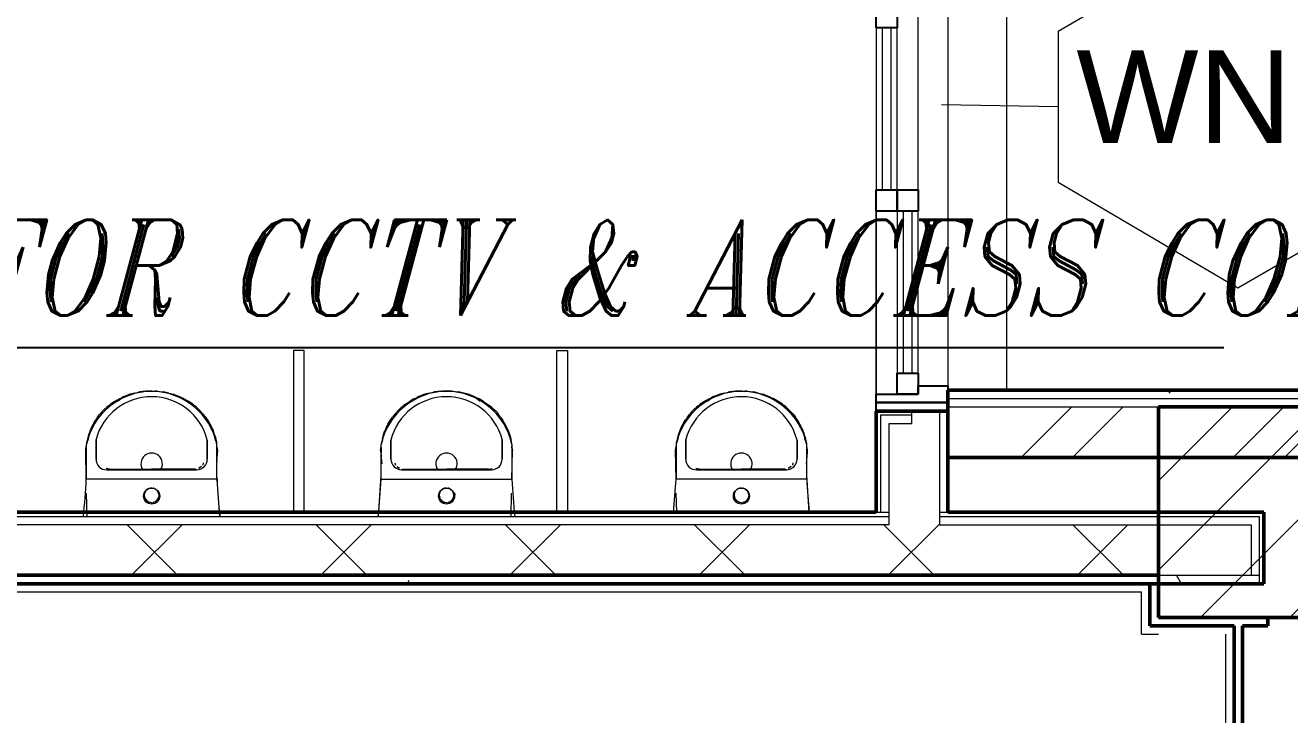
# Model space of a CAD drawing. Header units: millimetres. Extents: x -9358 to 257996, y -67499 to 9117.
# Drawn here: x 48860 to 51862, y -41919 to -40282 of the extents above; entities that cross this region are included whole.
import ezdxf
from ezdxf import colors
from ezdxf.entities.mleader import LeaderData, LeaderLine
from ezdxf.math import Vec2, Vec3

# ---------------------------------------------------------------- set-up
doc = ezdxf.new("R2010")
doc.units = ezdxf.units.MM
doc.header["$LTSCALE"] = 1000
for name, color, linetype, lineweight in [('0-1', 8, 'Continuous', 9), ('A-COL-RFC-1', 8, 'Continuous', 9), ('A-COL-RFC-2', 8, 'Continuous', 50), ('A-FLR-PAT', 8, 'Continuous', 18), ('A-TYP-WIN', 8, 'Continuous', 0), ('A-WAL-CLD', 8, 'Continuous', 9), ('A-WAL-CMU', 8, 'Continuous', 50), ('A-WAL-LOW-30', 8, 'Continuous', 18), ('A-WAL-PAT-1', 8, 'Continuous', 9), ('A-WIN', 8, 'Continuous', 9), ('A-WIN-1', 8, 'Continuous', 25), ('A-WIN-2', 8, 'Continuous', 18), ('P-SANR-FIXT', 8, 'Continuous', 9)]:
    doc.layers.add(name, color=color, linetype=linetype, lineweight=lineweight)
doc.layers.add('CCTVNET', color=6, linetype='Continuous')
doc.layers.add('FIBERNETW', color=5, linetype='Continuous')
doc.styles.add('Arial_8', font='arial.ttf', dxfattribs={"height": 220})
doc.styles.add('ELEC', font='romant.shx', dxfattribs={"width": 0.8, "oblique": 15, "height": 0.18})
pattern_1 = [(0, (0, 0), (812.8, 203.2), [33.528, -576.072, 33.528, -576.072, -3251.2]), (0, (0, 0), (812.8, 203.2), [-1219.2, 33.528, -1185.672, 33.528, -576.072, -1422.4]), (0, (0, 0), (812.8, 203.2), [-3048, 33.528, -372.872, 33.528, -982.472]), (120, (304.8, 101.6), (-582.37636, 602.30545), [33.528, -576.072, 33.528, -576.072, -3251.2]), (120, (304.8, 101.6), (-582.37636, 602.30545), [-1219.2, 33.528, -1185.672, 33.528, -576.072, -1422.4]), (120, (304.8, 101.6), (-582.37636, 602.30545), [-3048, 33.528, -372.872, 33.528, -982.472]), (240, (406.4, 508), (-230.42364, -805.50545), [33.528, -576.072, 33.528, -576.072, -3251.2]), (240, (406.4, 508), (-230.42364, -805.50545), [-1219.2, 33.528, -1185.672, 33.528, -576.072, -1422.4]), (240, (406.4, 508), (-230.42364, -805.50545), [-3048, 33.528, -372.872, 33.528, -982.472])]
pattern_2 = [(45, (0, 0), (-224.5064, 224.5064), []), (135, (0, 0), (-224.5064, -224.5064), [])]

# ---------------------------------------------------------------- blocks, each defined once
blk = doc.blocks.new('Window Tag - Window Tag-41068-01-Ground Floor Plan')
at = {"layer": 'A-TYP-WIN'}
for p, q in [((-4.506, 1.627), (-0.238, 4.142)), ((-0.238, 4.142), (4.181, 1.556)), ((-4.506, 1.627), (-4.506, -1.959)), ((4.181, 1.556), (4.181, -1.888)), ((-4.506, -1.959), (-0.238, -4.474)), ((-0.238, -4.474), (4.181, -1.888))]:
    blk.add_line(p, q, dxfattribs=at)
blk = doc.blocks.new('d_code_urinal_082830 - 0__127_127_127-1088546-01-Ground Floor Furniture Plan')
at = {"layer": '0-1'}
for p, q in [((-161.8, 0), (-155.1, -97.5)), ((153.3, 0), (154.5, -55.3)), ((-17.5, -50), (-15.8, -42.4)), ((-17.5, -50), (-16.3, -43.2)), ((-17.5, -50), (-16.6, -44.6)), ((-16.3, -56.8), (-17.5, -50)), ((-17.5, -50), (-16.6, -55.4)), ((-16.6, -55.4), (-17.5, -50)), ((-16.6, -44.6), (-14.2, -39.7)), ((-16.6, -44.6), (-15.8, -42.4)), ((-16.3, -43.2), (-16.6, -44.6)), ((-16.3, -56.8), (-16.6, -55.4)), ((-14.2, -60.3), (-16.6, -55.4)), ((-16.6, -55.4), (-15.8, -57.6)), ((-16.3, -43.2), (-14.2, -39.7)), ((-16.3, -56.8), (-14.2, -60.3)), ((-14.2, -39.7), (-15.8, -42.4)), ((-14.2, -60.3), (-15.8, -57.6)), ((-14.2, -39.7), (-10.3, -35.8)), ((-14.2, -39.7), (-10.9, -36.3)), ((-12.5, -37.5), (-14.2, -39.7)), ((-12.5, -37.5), (-10.3, -35.8)), ((-10.3, -35.8), (-10.9, -36.3)), ((-6.8, -33.7), (-10.3, -35.8)), ((-6.8, -33.7), (-5.4, -33.4)), ((-5.4, -33.4), (-3.9, -32.9)), ((0, -32.3), (-3.9, -32.9)), ((0, -32.3), (3.9, -32.9)), ((5.4, -33.4), (3.9, -32.9)), ((6.8, -33.7), (5.4, -33.4)), ((6.8, -33.7), (10.3, -35.8)), ((12.5, -37.5), (10.3, -35.8)), ((10.3, -35.8), (14.2, -39.7)), ((10.3, -35.8), (10.9, -36.3)), ((14.2, -39.7), (10.9, -36.3)), ((12.5, -37.5), (14.2, -39.7)), ((16.3, -43.2), (14.2, -39.7)), ((14.2, -39.7), (16.6, -44.6)), ((14.2, -39.7), (15.8, -42.4)), ((16.6, -55.4), (14.2, -60.3)), ((16.3, -56.8), (14.2, -60.3)), ((14.2, -60.3), (15.8, -57.6)), ((16.6, -44.6), (15.8, -42.4)), ((17.5, -50), (15.8, -57.6)), ((16.6, -55.4), (15.8, -57.6)), ((16.3, -56.8), (17.5, -50)), ((16.3, -56.8), (16.6, -55.4)), ((17.5, -50), (16.6, -44.6)), ((16.6, -44.6), (17.5, -50)), ((17.5, -50), (16.6, -55.4)), ((18.7, -55.5), (19.5, -50)), ((19.5, -50), (19.1, -48.8)), ((-12.5, -62.5), (-14.2, -60.3)), ((-10.3, -64.2), (-14.2, -60.3)), ((-14.2, -60.3), (-10.9, -63.7)), ((-12.5, -62.5), (-10.3, -64.2)), ((-10.3, -64.2), (-10.9, -63.7)), ((-5.4, -66.6), (-10.3, -64.2)), ((-5.4, -66.6), (-3.9, -67.1)), ((0, -67.5), (-3.9, -67.1)), ((0, -67.5), (3.9, -67.1)), ((5.4, -66.6), (3.9, -67.1)), ((6.8, -66.3), (5.4, -66.6)), ((6.8, -66.3), (10.3, -64.2)), ((14.2, -60.3), (10.3, -64.2)), ((12.5, -62.5), (10.3, -64.2)), ((10.3, -64.2), (10.9, -63.7)), ((14.2, -60.3), (10.9, -63.7)), ((12.5, -62.5), (14.2, -60.3)), ((155.1, -87.7), (156.5, -156.1)), ((-118.3, -118.1), (-111.8, -114.4)), ((-111.8, -114.4), (-112.4, -114.7)), ((-103.8, -112.7), (-99.2, -112.4)), ((-99.2, -112.4), (0.1, -112.4)), ((99.3, -112.4), (0.1, -112.4)), ((99.3, -112.4), (108.2, -113.4)), ((-156.5, -156.1), (-155.1, -138.9)), ((-156.3, -156.1), (-155.1, -139.4)), ((-156.3, -156.1), (-155.1, -139.8)), ((-155.1, -145.5), (-155.3, -150.8)), ((-154.9, -136.9), (-154.3, -129.7)), ((-154.7, -135.2), (-154.3, -129.7)), ((-154.6, -132.6), (-153.9, -124.5)), ((-122.5, -127.3), (-121.5, -121.4)), ((-121.8, -123), (-121.5, -121.4)), ((155.3, -150.8), (155.1, -145.5)), ((-156.5, -156.1), (-155.1, -166.7)), ((-156.5, -156.1), (-156.2, -156.1)), ((-155.1, -163.6), (-156.3, -156.1)), ((-156.3, -156.1), (-155.1, -162.8)), ((-155.4, -156), (-156.2, -156.1)), ((-156.2, -156.1), (-155.1, -165.5)), ((-156.2, -156.1), (-155.1, -166.2)), ((-155.4, -156), (-155.3, -150.8)), ((-155.2, -163), (-155.4, -156)), ((-155.2, -163), (-155.1, -164.8)), ((-154.2, -173.3), (-153.7, -176.6)), ((-153.7, -176.6), (-154.2, -173.3)), ((-154.1, -173.5), (-153.7, -176.6)), ((-152.4, -183.4), (-153.7, -176.6)), ((-151.1, -187.3), (-152.8, -177.3)), ((151.1, -187.3), (152.8, -177.3)), ((152.4, -183.4), (153.7, -176.6)), ((154.2, -173.3), (153.7, -176.6)), ((153.7, -176.6), (154.2, -173.3)), ((153.7, -176.6), (154.1, -173.5)), ((155.1, -163.6), (156.3, -156.1)), ((155.1, -162.8), (156.3, -156.1)), ((156.5, -156.1), (155.1, -166.7)), ((155.1, -165.5), (156.2, -156.1)), ((156.2, -156.1), (155.1, -166.1)), ((155.1, -164.7), (155.2, -163)), ((155.2, -163), (155.4, -156.1)), ((155.4, -156.1), (155.3, -150.8)), ((156.2, -156.1), (155.4, -156.1)), ((156.5, -156.1), (156.2, -156.1)), ((-150.7, -190.2), (-152.4, -183.4)), ((-151.8, -180.2), (-148.7, -196.9)), ((-151.1, -187.3), (-148.7, -196.9)), ((-150.7, -190.2), (-148.7, -196.9)), ((-148.7, -196.9), (-146.2, -203.6)), ((-143.4, -210.2), (-146.2, -203.6)), ((143.4, -210.2), (146.2, -203.5)), ((146.2, -203.5), (148.7, -196.9)), ((148.7, -196.9), (151.8, -180.2)), ((151.1, -187.3), (148.7, -196.9)), ((148.7, -196.9), (150.7, -190.2)), ((150.7, -190.2), (152.4, -183.4)), ((-143.4, -210.2), (-139.1, -218.9)), ((-139.1, -218.9), (-134.1, -227.4)), ((-134.1, -227.4), (-128.3, -235.7)), ((-121.8, -243.8), (-128.3, -235.7)), ((128.3, -235.8), (123.5, -241.8)), ((128.3, -235.8), (132.7, -229.5)), ((136.7, -223.2), (132.7, -229.5)), ((136.7, -223.2), (140.3, -216.7)), ((140.3, -216.7), (143.4, -210.2)), ((-114.6, -251.7), (-121.8, -243.8)), ((-106.5, -259.2), (-114.6, -251.7)), ((-106.5, -259.2), (-101.2, -263.5)), ((-97.6, -266.2), (-101.2, -263.5)), ((-97.6, -266.2), (-100.4, -264)), ((-97.6, -266.2), (-87.9, -272.8)), ((87.9, -272.8), (97.6, -266.2)), ((97.6, -266.2), (101.2, -263.5)), ((97.6, -266.2), (100.3, -264.1)), ((106.5, -259.2), (101.2, -263.5)), ((102.3, -262.5), (106.5, -259.2)), ((112.6, -253.6), (106.5, -259.2)), ((118.3, -247.8), (112.6, -253.6)), ((118.3, -247.8), (123.5, -241.8)), ((-87.9, -272.8), (-86.5, -273.7)), ((-77.4, -278.9), (-86.5, -273.7)), ((-77.4, -278.9), (-69.9, -282.6)), ((-66, -284.3), (-69.9, -282.6)), ((-68.4, -283.1), (-69.5, -282.6)), ((-66, -284.3), (-68.2, -283.2)), ((-53.8, -289), (-66, -284.3)), ((-53.8, -289), (-51.5, -289.8)), ((-52.7, -289.3), (-53.8, -289)), ((-41, -292.7), (-51.5, -289.8)), ((-48.5, -290.5), (-51.2, -289.7)), ((-41, -292.7), (-31.6, -294.8)), ((-34.8, -294), (-27.7, -295.5)), ((-27.7, -295.5), (-31.6, -294.8)), ((-14, -297.2), (-27.7, -295.5)), ((-14, -297.2), (-10.6, -297.4)), ((-14, -297.2), (-7.9, -297.4)), ((14, -297.2), (-10.6, -297.4)), ((0, -297.7), (-10.6, -297.4)), ((10.6, -297.4), (-10.6, -297.4)), ((0, -297.7), (14, -297.2)), ((14, -297.2), (10.6, -297.4)), ((14, -297.2), (27.7, -295.5)), ((34.2, -294.1), (27.7, -295.5)), ((27.7, -295.5), (31.6, -294.8)), ((53.8, -289), (31.6, -294.8)), ((51.5, -289.8), (31.6, -294.8)), ((41, -292.7), (31.6, -294.8)), ((41, -292.7), (53.8, -289)), ((53.8, -289), (51.5, -289.8)), ((66, -284.3), (53.8, -289)), ((66, -284.3), (69.9, -282.6)), ((66, -284.3), (69.6, -282.6)), ((87.9, -272.8), (69.9, -282.6)), ((86.1, -274), (69.9, -282.6)), ((77.4, -278.9), (69.9, -282.6)), ((71.4, -280.5), (80.1, -273.8)), ((79.3, -274.1), (71.4, -280.5)), ((87.9, -272.8), (77.4, -278.9)), ((87.9, -272.8), (86.1, -274))]:
    blk.add_line(p, q, dxfattribs=at)
blk = doc.blocks.new('d_code_urinal_082830 - Default-1480606-01-Ground Floor Furniture Plan')
at = {"layer": 'P-SANR-FIXT'}
for p, q in [((-132.1, 135.9), (-132.1, 181.2)), ((-132.1, 181.2), (-132.1, 135.9)), ((132.1, 182.8), (132.1, 135.9)), ((132.1, 135.9), (132.1, 182.8)), ((-155.1, 88.6), (-155.1, 170.6)), ((155.1, 170.6), (155.1, 88.6)), ((0, 110.5), (-106.7, 110.5)), ((-106.7, 110.5), (0, 110.5)), ((106.7, 110.5), (0, 110.5)), ((0, 110.5), (106.7, 110.5)), ((-155.1, 88.6), (155.1, 88.6))]:
    blk.add_line(p, q, dxfattribs=at)
blk.add_circle((0, 48.2), 19, dxfattribs=at)
for centre, radius, start, end in [((0, 138.3), 158.4, 11.7839, 168.2131), ((0.2, 147.5), 136.5, 14.9861, 165.6953), ((0.2, 147.5), 136.5, 14.9861, 165.6953), ((0, 125), 25.4, 325.1893, 214.8107), ((-106.7, 135.9), 25.4, 180, 270), ((-106.7, 135.9), 25.4, 180, 270), ((106.7, 135.9), 25.4, 270, 0), ((106.7, 135.9), 25.4, 270, 360), ((-2202.4, 200.2), 2050.3, 354.3969, 356.8814), ((2202.4, 200.2), 2050.3, 183.1186, 185.6031)]:
    blk.add_arc(centre, radius, start, end, dxfattribs=at)
at = {"extrusion": (0, 0, -1), "zscale": -1, "rotation": 180}
blk.add_blockref('d_code_urinal_082830 - 0__127_127_127-1088546-01-Ground Floor Furniture Plan', (0, 0), dxfattribs=at)
blk = doc.blocks.new('d_code_urinal_082830 - 0__127_127_127-V77-01-Ground Floor Furniture Plan')
at = {"layer": '0-1'}
for p, q in [((-161.8, 0), (-155.1, -97.5)), ((153.3, 0), (154.5, -55.3)), ((-17.5, -50), (-15.8, -42.4)), ((-17.5, -50), (-16.3, -43.2)), ((-17.5, -50), (-16.6, -44.6)), ((-16.3, -56.8), (-17.5, -50)), ((-17.5, -50), (-16.6, -55.4)), ((-16.6, -55.4), (-17.5, -50)), ((-16.6, -44.6), (-14.2, -39.7)), ((-16.6, -44.6), (-15.8, -42.4)), ((-16.3, -43.2), (-16.6, -44.6)), ((-16.3, -56.8), (-16.6, -55.4)), ((-14.2, -60.3), (-16.6, -55.4)), ((-16.6, -55.4), (-15.8, -57.6)), ((-16.3, -43.2), (-14.2, -39.7)), ((-16.3, -56.8), (-14.2, -60.3)), ((-14.2, -39.7), (-15.8, -42.4)), ((-14.2, -60.3), (-15.8, -57.6)), ((-14.2, -39.7), (-10.3, -35.8)), ((-14.2, -39.7), (-10.9, -36.3)), ((-12.5, -37.5), (-14.2, -39.7)), ((-12.5, -37.5), (-10.3, -35.8)), ((-10.3, -35.8), (-10.9, -36.3)), ((-6.8, -33.7), (-10.3, -35.8)), ((-6.8, -33.7), (-5.4, -33.4)), ((-5.4, -33.4), (-3.9, -32.9)), ((0, -32.3), (-3.9, -32.9)), ((0, -32.3), (3.9, -32.9)), ((5.4, -33.4), (3.9, -32.9)), ((6.8, -33.7), (5.4, -33.4)), ((6.8, -33.7), (10.3, -35.8)), ((12.5, -37.5), (10.3, -35.8)), ((10.3, -35.8), (14.2, -39.7)), ((10.3, -35.8), (10.9, -36.3)), ((14.2, -39.7), (10.9, -36.3)), ((12.5, -37.5), (14.2, -39.7)), ((16.3, -43.2), (14.2, -39.7)), ((14.2, -39.7), (16.6, -44.6)), ((14.2, -39.7), (15.8, -42.4)), ((16.6, -55.4), (14.2, -60.3)), ((16.3, -56.8), (14.2, -60.3)), ((14.2, -60.3), (15.8, -57.6)), ((16.6, -44.6), (15.8, -42.4)), ((17.5, -50), (15.8, -57.6)), ((16.6, -55.4), (15.8, -57.6)), ((16.3, -56.8), (17.5, -50)), ((16.3, -56.8), (16.6, -55.4)), ((17.5, -50), (16.6, -44.6)), ((16.6, -44.6), (17.5, -50)), ((17.5, -50), (16.6, -55.4)), ((18.7, -55.5), (19.5, -50)), ((-12.5, -62.5), (-14.2, -60.3)), ((-10.3, -64.2), (-14.2, -60.3)), ((-14.2, -60.3), (-10.9, -63.7)), ((-12.5, -62.5), (-10.3, -64.2)), ((-10.3, -64.2), (-10.9, -63.7)), ((-5.4, -66.6), (-10.3, -64.2)), ((-5.4, -66.6), (-3.9, -67.1)), ((0, -67.5), (-3.9, -67.1)), ((0, -67.5), (3.9, -67.1)), ((5.4, -66.6), (3.9, -67.1)), ((6.8, -66.3), (5.4, -66.6)), ((6.8, -66.3), (10.3, -64.2)), ((14.2, -60.3), (10.3, -64.2)), ((12.5, -62.5), (10.3, -64.2)), ((10.3, -64.2), (10.9, -63.7)), ((14.2, -60.3), (10.9, -63.7)), ((12.5, -62.5), (14.2, -60.3)), ((155.1, -87.7), (156.5, -156.1)), ((-118.3, -118.1), (-111.8, -114.4)), ((-111.8, -114.4), (-112.4, -114.7)), ((-103.8, -112.7), (-99.2, -112.4)), ((-99.2, -112.4), (0.1, -112.4)), ((99.3, -112.4), (0.1, -112.4)), ((99.3, -112.4), (108.2, -113.4)), ((-156.5, -156.1), (-155.1, -138.9)), ((-156.3, -156.1), (-155.1, -139.4)), ((-156.3, -156.1), (-155.1, -139.8)), ((-155.1, -145.5), (-155.3, -150.8)), ((-154.9, -136.9), (-154.3, -129.7)), ((-154.7, -135.2), (-154.3, -129.7)), ((-154.6, -132.6), (-153.9, -124.5)), ((-122.5, -127.3), (-121.5, -121.4)), ((-121.8, -123), (-121.5, -121.4)), ((155.3, -150.8), (155.1, -145.5)), ((-156.5, -156.1), (-155.1, -166.7)), ((-156.5, -156.1), (-156.2, -156.1)), ((-155.1, -163.6), (-156.3, -156.1)), ((-156.3, -156.1), (-155.1, -162.8)), ((-155.4, -156), (-156.2, -156.1)), ((-156.2, -156.1), (-155.1, -165.5)), ((-156.2, -156.1), (-155.1, -166.2)), ((-155.4, -156), (-155.3, -150.8)), ((-155.2, -163), (-155.4, -156)), ((-155.2, -163), (-155.1, -164.8)), ((-154.2, -173.3), (-153.7, -176.6)), ((-153.7, -176.6), (-154.2, -173.3)), ((-154.1, -173.5), (-153.7, -176.6)), ((-152.4, -183.4), (-153.7, -176.6)), ((-151.1, -187.3), (-152.8, -177.3)), ((151.1, -187.3), (152.8, -177.3)), ((152.4, -183.4), (153.7, -176.6)), ((154.2, -173.3), (153.7, -176.6)), ((153.7, -176.6), (154.2, -173.3)), ((153.7, -176.6), (154.1, -173.5)), ((155.1, -163.6), (156.3, -156.1)), ((155.1, -162.8), (156.3, -156.1)), ((156.5, -156.1), (155.1, -166.7)), ((155.1, -165.5), (156.2, -156.1)), ((156.2, -156.1), (155.1, -166.1)), ((155.1, -164.7), (155.2, -163)), ((155.2, -163), (155.4, -156.1)), ((155.4, -156.1), (155.3, -150.8)), ((156.2, -156.1), (155.4, -156.1)), ((156.5, -156.1), (156.2, -156.1)), ((-150.7, -190.2), (-152.4, -183.4)), ((-151.8, -180.2), (-148.7, -196.9)), ((-151.1, -187.3), (-148.7, -196.9)), ((-150.7, -190.2), (-148.7, -196.9)), ((-148.7, -196.9), (-146.2, -203.6)), ((-143.4, -210.2), (-146.2, -203.6)), ((143.4, -210.2), (146.2, -203.5)), ((146.2, -203.5), (148.7, -196.9)), ((148.7, -196.9), (151.8, -180.2)), ((151.1, -187.3), (148.7, -196.9)), ((148.7, -196.9), (150.7, -190.2)), ((150.7, -190.2), (152.4, -183.4)), ((-143.4, -210.2), (-139.1, -218.9)), ((-139.1, -218.9), (-134.1, -227.4)), ((-134.1, -227.4), (-128.3, -235.7)), ((-121.8, -243.8), (-128.3, -235.7)), ((128.3, -235.8), (123.5, -241.8)), ((128.3, -235.8), (132.7, -229.5)), ((136.7, -223.2), (132.7, -229.5)), ((136.7, -223.2), (140.3, -216.7)), ((140.3, -216.7), (143.4, -210.2)), ((-114.6, -251.7), (-121.8, -243.8)), ((-106.5, -259.2), (-114.6, -251.7)), ((-106.5, -259.2), (-101.2, -263.5)), ((-97.6, -266.2), (-101.2, -263.5)), ((-97.6, -266.2), (-100.4, -264)), ((-97.6, -266.2), (-87.9, -272.8)), ((87.9, -272.8), (97.6, -266.2)), ((97.6, -266.2), (101.2, -263.5)), ((97.6, -266.2), (100.3, -264.1)), ((106.5, -259.2), (101.2, -263.5)), ((102.3, -262.5), (106.5, -259.2)), ((112.6, -253.6), (106.5, -259.2)), ((118.3, -247.8), (112.6, -253.6)), ((118.3, -247.8), (123.5, -241.8)), ((-87.9, -272.8), (-86.5, -273.7)), ((-77.4, -278.9), (-86.5, -273.7)), ((-77.4, -278.9), (-69.9, -282.6)), ((-66, -284.3), (-69.9, -282.6)), ((-68.4, -283.1), (-69.5, -282.6)), ((-66, -284.3), (-68.2, -283.2)), ((-53.8, -289), (-66, -284.3)), ((-53.8, -289), (-51.5, -289.8)), ((-52.7, -289.3), (-53.8, -289)), ((-41, -292.7), (-51.5, -289.8)), ((-48.5, -290.5), (-51.2, -289.7)), ((-41, -292.7), (-31.6, -294.8)), ((-34.8, -294), (-27.7, -295.5)), ((-27.7, -295.5), (-31.6, -294.8)), ((-14, -297.2), (-27.7, -295.5)), ((-14, -297.2), (-10.6, -297.4)), ((-14, -297.2), (-7.9, -297.4)), ((14, -297.2), (-10.6, -297.4)), ((0, -297.7), (-10.6, -297.4)), ((10.6, -297.4), (-10.6, -297.4)), ((0, -297.7), (14, -297.2)), ((14, -297.2), (10.6, -297.4)), ((14, -297.2), (27.7, -295.5)), ((34.2, -294.1), (27.7, -295.5)), ((27.7, -295.5), (31.6, -294.8)), ((53.8, -289), (31.6, -294.8)), ((51.5, -289.8), (31.6, -294.8)), ((41, -292.7), (31.6, -294.8)), ((41, -292.7), (53.8, -289)), ((53.8, -289), (51.5, -289.8)), ((66, -284.3), (53.8, -289)), ((66, -284.3), (69.9, -282.6)), ((66, -284.3), (69.6, -282.6)), ((87.9, -272.8), (69.9, -282.6)), ((86.1, -274), (69.9, -282.6)), ((77.4, -278.9), (69.9, -282.6)), ((71.4, -280.5), (80.8, -273.3)), ((79.3, -274.1), (71.4, -280.5)), ((87.9, -272.8), (77.4, -278.9)), ((87.9, -272.8), (86.1, -274))]:
    blk.add_line(p, q, dxfattribs=at)
blk = doc.blocks.new('d_code_urinal_082830 - Default-1089192-01-Ground Floor Furniture Plan')
at = {"layer": 'P-SANR-FIXT'}
for p, q in [((-155.1, -88.6), (-155.1, -170.6)), ((-155.1, -88.6), (155.1, -88.6)), ((155.1, -170.6), (155.1, -88.6)), ((0, -110.5), (-106.7, -110.5)), ((-106.7, -110.5), (0, -110.5)), ((106.7, -110.5), (0, -110.5)), ((0, -110.5), (106.7, -110.5)), ((-132.1, -135.9), (-132.1, -181.2)), ((-132.1, -181.2), (-132.1, -135.9)), ((132.1, -182.8), (132.1, -135.9)), ((132.1, -135.9), (132.1, -182.8))]:
    blk.add_line(p, q, dxfattribs=at)
blk.add_circle((0, -48.2), 19.1, dxfattribs=at)
for centre, radius, start, end in [((-2202.4, -200.2), 2050.3, 3.1186, 5.6031), ((2202.4, -200.2), 2050.3, 174.3969, 176.8814), ((-106.7, -135.9), 25.4, 90, 180), ((-106.7, -135.9), 25.4, 90, 180), ((0, -125), 25.4, 145.1893, 34.8107), ((106.7, -135.9), 25.4, 360, 90), ((106.7, -135.9), 25.4, 360, 90), ((0, -138.3), 158.4, 191.7869, 348.2161), ((0.2, -147.5), 136.5, 194.3047, 345.0139), ((0.2, -147.5), 136.5, 194.3047, 345.0139)]:
    blk.add_arc(centre, radius, start, end, dxfattribs=at)
blk.add_blockref('d_code_urinal_082830 - 0__127_127_127-V77-01-Ground Floor Furniture Plan', (0, 0))
blk = doc.blocks.new('Specialty_Equipment-Hadrian-Urinal_Screen-SP - 18 x 58 Floor Mounted Solid Plastic-1610668-01-Ground Floor Furniture Plan')
at = {"layer": 'P-SANR-FIXT'}
for p, q in [((49496.6, -40906.4), (49496.6, -41292)), ((49522, -40906.4), (49496.6, -40906.4)), ((49522, -41292), (49522, -40906.4))]:
    blk.add_line(p, q, dxfattribs=at)
blk = doc.blocks.new('Specialty_Equipment-Hadrian-Urinal_Screen-SP - 18 x 58 Floor Mounted Solid Plastic-1089219-01-Ground Floor Furniture Plan')
at = {"layer": 'P-SANR-FIXT'}
for p, q in [((48722, -41292), (48722, -40906.4)), ((48722, -40906.4), (48747.4, -40906.4)), ((48747.4, -40906.4), (48747.4, -41292))]:
    blk.add_line(p, q, dxfattribs=at)
blk = doc.blocks.new('d_code_urinal_082830 - 0__127_127_127-V49-01-Ground Floor Furniture Plan')
at = {"layer": '0-1'}
for p, q in [((-161.1, -10), (-155.1, -97.5)), ((153.5, -10), (154.5, -55.3)), ((-17.5, -50), (-15.8, -42.4)), ((-17.5, -50), (-16.3, -43.2)), ((-17.5, -50), (-16.6, -44.6)), ((-16.3, -56.8), (-17.5, -50)), ((-17.5, -50), (-16.6, -55.4)), ((-16.6, -55.4), (-17.5, -50)), ((-16.6, -44.6), (-14.2, -39.7)), ((-16.6, -44.6), (-15.8, -42.4)), ((-16.3, -43.2), (-16.6, -44.6)), ((-16.3, -56.8), (-16.6, -55.4)), ((-14.2, -60.3), (-16.6, -55.4)), ((-16.6, -55.4), (-15.8, -57.6)), ((-16.3, -43.2), (-14.2, -39.7)), ((-16.3, -56.8), (-14.2, -60.3)), ((-14.2, -39.7), (-15.8, -42.4)), ((-14.2, -60.3), (-15.8, -57.6)), ((-14.2, -39.7), (-10.3, -35.8)), ((-14.2, -39.7), (-10.9, -36.3)), ((-12.5, -37.5), (-14.2, -39.7)), ((-12.5, -37.5), (-10.3, -35.8)), ((-10.3, -35.8), (-10.9, -36.3)), ((-6.8, -33.7), (-10.3, -35.8)), ((-6.8, -33.7), (-5.4, -33.4)), ((-5.4, -33.4), (-3.9, -32.9)), ((0, -32.3), (-3.9, -32.9)), ((0, -32.3), (3.9, -32.9)), ((5.4, -33.4), (3.9, -32.9)), ((6.8, -33.7), (5.4, -33.4)), ((6.8, -33.7), (10.3, -35.8)), ((12.5, -37.5), (10.3, -35.8)), ((10.3, -35.8), (14.2, -39.7)), ((10.3, -35.8), (10.9, -36.3)), ((14.2, -39.7), (10.9, -36.3)), ((12.5, -37.5), (14.2, -39.7)), ((16.3, -43.2), (14.2, -39.7)), ((14.2, -39.7), (16.6, -44.6)), ((14.2, -39.7), (15.8, -42.4)), ((16.6, -55.4), (14.2, -60.3)), ((16.3, -56.8), (14.2, -60.3)), ((14.2, -60.3), (15.8, -57.6)), ((16.6, -44.6), (15.8, -42.4)), ((17.5, -50), (15.8, -57.6)), ((16.6, -55.4), (15.8, -57.6)), ((16.3, -56.8), (17.5, -50)), ((16.3, -56.8), (16.6, -55.4)), ((17.5, -50), (16.6, -44.6)), ((16.6, -44.6), (17.5, -50)), ((17.5, -50), (16.6, -55.4)), ((18.7, -55.5), (19.5, -50)), ((-12.5, -62.5), (-14.2, -60.3)), ((-10.3, -64.2), (-14.2, -60.3)), ((-14.2, -60.3), (-10.9, -63.7)), ((-12.5, -62.5), (-10.3, -64.2)), ((-10.3, -64.2), (-10.9, -63.7)), ((-5.4, -66.6), (-10.3, -64.2)), ((-5.4, -66.6), (-3.9, -67.1)), ((0, -67.5), (-3.9, -67.1)), ((0, -67.5), (3.9, -67.1)), ((5.4, -66.6), (3.9, -67.1)), ((6.8, -66.3), (5.4, -66.6)), ((6.8, -66.3), (10.3, -64.2)), ((14.2, -60.3), (10.3, -64.2)), ((12.5, -62.5), (10.3, -64.2)), ((10.3, -64.2), (10.9, -63.7)), ((14.2, -60.3), (10.9, -63.7)), ((12.5, -62.5), (14.2, -60.3)), ((155.1, -87.7), (156.5, -156.1)), ((-118.3, -118.1), (-111.8, -114.4)), ((-111.8, -114.4), (-112.4, -114.7)), ((-103.8, -112.7), (-99.2, -112.4)), ((-99.2, -112.4), (0.1, -112.4)), ((99.3, -112.4), (0.1, -112.4)), ((99.3, -112.4), (108.2, -113.4)), ((-156.5, -156.1), (-155.1, -138.9)), ((-156.3, -156.1), (-155.1, -139.4)), ((-156.3, -156.1), (-155.1, -139.8)), ((-155.1, -145.5), (-155.3, -150.8)), ((-154.9, -136.9), (-154.3, -129.7)), ((-154.7, -135.2), (-154.3, -129.7)), ((-154.6, -132.6), (-153.9, -124.5)), ((-122.5, -127.3), (-121.5, -121.4)), ((-121.8, -123), (-121.5, -121.4)), ((155.3, -150.8), (155.1, -145.5)), ((-156.5, -156.1), (-155.1, -166.7)), ((-156.5, -156.1), (-156.2, -156.1)), ((-155.1, -163.6), (-156.3, -156.1)), ((-156.3, -156.1), (-155.1, -162.8)), ((-155.4, -156), (-156.2, -156.1)), ((-156.2, -156.1), (-155.1, -165.5)), ((-156.2, -156.1), (-155.1, -166.2)), ((-155.4, -156), (-155.3, -150.8)), ((-155.2, -163), (-155.4, -156)), ((-155.2, -163), (-155.1, -164.8)), ((-154.2, -173.3), (-153.7, -176.6)), ((-153.7, -176.6), (-154.2, -173.3)), ((-154.1, -173.5), (-153.7, -176.6)), ((-152.4, -183.4), (-153.7, -176.6)), ((-151.1, -187.3), (-152.8, -177.3)), ((151.1, -187.3), (152.8, -177.3)), ((152.4, -183.4), (153.7, -176.6)), ((154.2, -173.3), (153.7, -176.6)), ((153.7, -176.6), (154.2, -173.3)), ((153.7, -176.6), (154.1, -173.5)), ((155.1, -163.6), (156.3, -156.1)), ((155.1, -162.8), (156.3, -156.1)), ((156.5, -156.1), (155.1, -166.7)), ((155.1, -165.5), (156.2, -156.1)), ((156.2, -156.1), (155.1, -166.1)), ((155.1, -164.7), (155.2, -163)), ((155.4, -156.1), (155.2, -156.6)), ((155.2, -163), (155.4, -156.6)), ((155.4, -156.1), (155.3, -150.8)), ((156.2, -156.1), (155.4, -156.1)), ((156.5, -156.1), (156.2, -156.1)), ((-150.7, -190.2), (-152.4, -183.4)), ((-151.8, -180.2), (-148.7, -196.9)), ((-151.1, -187.3), (-148.7, -196.9)), ((-150.7, -190.2), (-148.7, -196.9)), ((-148.7, -196.9), (-146.2, -203.6)), ((-143.4, -210.2), (-146.2, -203.6)), ((143.4, -210.2), (146.2, -203.5)), ((146.2, -203.5), (148.7, -196.9)), ((148.7, -196.9), (151.8, -180.2)), ((151.1, -187.3), (148.7, -196.9)), ((148.7, -196.9), (150.7, -190.2)), ((150.7, -190.2), (152.4, -183.4)), ((-143.4, -210.2), (-139.1, -218.9)), ((-139.1, -218.9), (-134.1, -227.4)), ((-134.1, -227.4), (-128.3, -235.7)), ((-121.8, -243.8), (-128.3, -235.7)), ((128.3, -235.8), (123.5, -241.8)), ((128.3, -235.8), (132.7, -229.5)), ((136.7, -223.2), (132.7, -229.5)), ((136.7, -223.2), (140.3, -216.7)), ((140.3, -216.7), (143.4, -210.2)), ((-114.6, -251.7), (-121.8, -243.8)), ((-106.5, -259.2), (-114.6, -251.7)), ((-106.5, -259.2), (-101.2, -263.5)), ((-102.3, -262.5), (-106.5, -259.2)), ((-97.6, -266.2), (-101.2, -263.5)), ((-97.6, -266.2), (-101, -263.5)), ((-97.6, -266.2), (-87.9, -272.8)), ((87.9, -272.8), (97.6, -266.2)), ((97.6, -266.2), (101.2, -263.5)), ((97.6, -266.2), (100.3, -264.1)), ((106.5, -259.2), (101.2, -263.5)), ((102.3, -262.5), (106.5, -259.2)), ((112.6, -253.6), (106.5, -259.2)), ((118.3, -247.8), (112.6, -253.6)), ((118.3, -247.8), (123.5, -241.8)), ((-87.9, -272.8), (-86.5, -273.7)), ((-77.4, -278.9), (-86.5, -273.7)), ((-84.9, -274.6), (-77.4, -278.9)), ((-77.4, -278.9), (-69.9, -282.6)), ((-72.3, -281.3), (-77.4, -278.9)), ((-66, -284.3), (-69.9, -282.6)), ((-66, -284.3), (-69.5, -282.6)), ((-53.8, -289), (-66, -284.3)), ((-53.8, -289), (-51.5, -289.8)), ((-48.5, -290.5), (-53.8, -289)), ((-41, -292.7), (-51.5, -289.8)), ((-41, -292.7), (-31.6, -294.8)), ((-34.8, -294), (-27.7, -295.5)), ((-27.7, -295.5), (-31.6, -294.8)), ((-14, -297.2), (-27.7, -295.5)), ((-14, -297.2), (-10.6, -297.4)), ((-14, -297.2), (-7.9, -297.4)), ((14, -297.2), (-10.6, -297.4)), ((0, -297.7), (-10.6, -297.4)), ((10.6, -297.4), (-10.6, -297.4)), ((0, -297.7), (14, -297.2)), ((14, -297.2), (10.6, -297.4)), ((14, -297.2), (27.7, -295.5)), ((34.2, -294.1), (27.7, -295.5)), ((27.7, -295.5), (31.6, -294.8)), ((53.8, -289), (31.6, -294.8)), ((51.5, -289.8), (31.6, -294.8)), ((41, -292.7), (31.6, -294.8)), ((41, -292.7), (53.8, -289)), ((53.8, -289), (51.5, -289.8)), ((66, -284.3), (53.8, -289)), ((66, -284.3), (72, -281.4)), ((66, -284.3), (69.9, -282.6)), ((87.9, -272.8), (69.9, -282.6)), ((86.1, -274), (69.9, -282.6)), ((77.4, -278.9), (69.9, -282.6)), ((71.4, -280.5), (80.8, -273.3)), ((79.3, -274.1), (71.4, -280.5)), ((87.9, -272.8), (77.4, -278.9)), ((87.9, -272.8), (86.1, -274))]:
    blk.add_line(p, q, dxfattribs=at)
blk = doc.blocks.new('d_code_urinal_082830 - Default-V68-01-Ground Floor Furniture Plan')
at = {"layer": 'P-SANR-FIXT'}
for p, q in [((-155.1, -88.6), (-155.1, -170.6)), ((-155.1, -88.6), (155.1, -88.6)), ((155.1, -170.6), (155.1, -88.6)), ((0, -110.5), (-106.7, -110.5)), ((-106.7, -110.5), (0, -110.5)), ((106.7, -110.5), (0, -110.5)), ((0, -110.5), (106.7, -110.5)), ((-132.1, -135.9), (-132.1, -181.2)), ((-132.1, -181.2), (-132.1, -135.9)), ((132.1, -182.8), (132.1, -135.9)), ((132.1, -135.9), (132.1, -182.8))]:
    blk.add_line(p, q, dxfattribs=at)
blk.add_circle((0, -48.2), 19.1, dxfattribs=at)
for centre, radius, start, end in [((-2202.4, -200.2), 2050.3, 3.1186, 5.3225), ((2202.4, -200.2), 2050.3, 174.6775, 176.8814), ((-106.7, -135.9), 25.4, 90, 180), ((-106.7, -135.9), 25.4, 90, 180), ((0, -125), 25.4, 145.1893, 34.8107), ((106.7, -135.9), 25.4, 360, 90), ((106.7, -135.9), 25.4, 360, 90), ((0, -138.3), 158.4, 191.7869, 348.2161), ((0.2, -147.5), 136.5, 194.3047, 345.0139), ((0.2, -147.5), 136.5, 194.3047, 345.0139)]:
    blk.add_arc(centre, radius, start, end, dxfattribs=at)
blk.add_blockref('d_code_urinal_082830 - 0__127_127_127-V49-01-Ground Floor Furniture Plan', (0, 0))
blk = doc.blocks.new('Sliding_Window_Single_Without vision panel - 1000 X 1000-2698917-01-Ground Floor Furniture Plan')
at = {"layer": 'A-WIN'}
for p, q in [((-425, 85), (455, 85)), ((-10, 15), (-425, 15)), ((425, 15), (40, 15)), ((-10, -35), (-395, -35)), ((40, -35), (425, -35)), ((-395, -85), (-10, -85)), ((475, -85), (40, -85)), ((40, -85), (475, -85))]:
    blk.add_line(p, q, dxfattribs=at)
at = {"layer": 'A-WIN-1'}
for p, q in [((-485, 85), (-465, 85)), ((-465, 85), (-425, 85)), ((-465, -85), (-465, 85)), ((-465, 85), (-465, -85)), ((-425, 85), (-425, 15)), ((455, 85), (465, 85)), ((455, 15), (455, 85)), ((495, 85), (495, -85)), ((495, -85), (495, 85)), ((-445, 15), (-445, -85)), ((-425, 15), (-445, 15)), ((-10, -35), (-10, 15)), ((-10, 15), (40, 15)), ((40, 15), (40, -35)), ((425, -35), (425, 15)), ((425, 15), (475, 15)), ((475, 15), (455, 15)), ((475, -85), (475, 15)), ((475, 15), (475, -35)), ((-445, -85), (-445, -35)), ((-445, -35), (-395, -35)), ((-395, -35), (-395, -85)), ((-10, -85), (-10, -35)), ((-10, -35), (40, -35)), ((40, -35), (-10, -35)), ((40, -35), (40, -85)), ((475, -35), (425, -35)), ((-485, -85), (-485, -65)), ((-465, -85), (-485, -85)), ((-445, -85), (-465, -85)), ((-395, -85), (-445, -85)), ((40, -85), (-10, -85)), ((495, -85), (475, -85)), ((515, -85), (495, -85))]:
    blk.add_line(p, q, dxfattribs=at)
at = {"layer": 'A-WIN-2'}
for p, q in [((40, 0), (425, 0)), ((40, -20), (40, 0)), ((425, -20), (40, -20)), ((425, 0), (425, -20)), ((-395, -50), (-10, -50)), ((-395, -70), (-395, -50)), ((-10, -50), (-10, -70)), ((-10, -70), (-395, -70))]:
    blk.add_line(p, q, dxfattribs=at)
blk = doc.blocks.new('G')
at = {"layer": 'A-COL-RFC-1'}
h = blk.add_hatch(dxfattribs=at)
h.set_pattern_fill('FP_4', color=256, style=0, pattern_type=2)
h.set_pattern_definition([(45, (0, 0), (-106.06602, 106.06602), [])])
h.paths.add_polyline_path([(51550, -41540), (52150, -41540), (52150, -41040), (51550, -41040)], flags=0)
at = {"layer": 'A-WAL-PAT-1'}
h = blk.add_hatch(dxfattribs=at)
h.set_pattern_fill('FP_2', color=256, style=0, pattern_type=2)
h.set_pattern_definition(pattern_1)
h.paths.add_polyline_path([(51050, -41020), (52045, -41020), (52045, -41000), (51050, -41000)], flags=0)
h = blk.add_hatch(dxfattribs=at)
h.set_pattern_fill('FP_3', color=256, style=0, pattern_type=2)
h.set_pattern_definition(pattern_2)
h.paths.add_polyline_path([(50910, -41320), (51030, -41320), (51030, -41050), (50965, -41050), (50965, -41080), (50910, -41080), (50910, -41300)], flags=0)
h = blk.add_hatch(dxfattribs=at)
h.set_pattern_fill('FP_1', color=256, style=0, pattern_type=2)
h.set_pattern_definition([(45, (0, 0), (-251.4472, 251.4472), []), (45, (0, 381), (-251.4472, 251.4472), [])])
h.paths.add_polyline_path([(51050, -41160), (52045, -41160), (52045, -41040), (51050, -41040)], flags=0)
h = blk.add_hatch(dxfattribs=at)
h.set_pattern_fill('FP_3', color=256, style=0, pattern_type=2)
h.set_pattern_definition(pattern_2)
h.paths.add_polyline_path([(51770, -41440), (51770, -41320), (44640, -41320), (44640, -41440), (51747.4, -41440)], flags=0)
h = blk.add_hatch(dxfattribs=at)
h.set_pattern_fill('FP_2', color=256, style=0, pattern_type=2)
h.set_pattern_definition(pattern_1)
h.paths.add_polyline_path([(51530, -41460), (51550, -41460), (51550, -41440), (44040, -41440), (44040, -41460), (51255.9, -41460)], flags=0)
h = blk.add_hatch(dxfattribs=at)
h.set_pattern_fill('FP_2', color=256, style=0, pattern_type=2)
h.set_pattern_definition(pattern_1)
h.paths.add_polyline_path([(44374, -41460), (51790, -41460), (51790, -41440), (44110, -41440), (44110, -41460)], flags=0)
at = {"layer": 'A-COL-RFC-2'}
for p, q in [((52150, -41040), (51550, -41040)), ((51550, -41040), (51550, -41540)), ((51550, -41540), (52150, -41540))]:
    blk.add_line(p, q, dxfattribs=at)
at = {"layer": 'A-FLR-PAT'}
blk.add_line((51190, -41000), (51190, -40050), dxfattribs=at)
at = {"layer": 'A-WAL-CLD'}
for p, q in [((51050, -41020), (52045, -41020)), ((50890, -41060), (50890, -41290)), ((50965, -41060), (50890, -41060)), ((50965, -41080), (50965, -41050)), ((51030, -41050), (51030, -41320)), ((51050, -41040), (52045, -41040)), ((50910, -41080), (50910, -41320)), ((50965, -41080), (50910, -41080)), ((44668, -41300), (50910, -41300)), ((50880, -41290), (50910, -41290)), ((51030, -41290), (51050, -41290)), ((51030, -41300), (51790, -41300)), ((51790, -41460), (51790, -41300)), ((50910, -41320), (44640, -41320)), ((51030, -41320), (51770, -41320)), ((51770, -41320), (51770, -41440)), ((51550, -41440), (51790, -41440))]:
    blk.add_line(p, q, dxfattribs=at)
at = {"layer": 'A-WAL-CMU'}
for p, q in [((52045, -41000), (51050, -41000)), ((51050, -41290), (51050, -41000)), ((51050, -41050), (50880, -41050)), ((50880, -41050), (50880, -41290)), ((51050, -41160), (52045, -41160)), ((50880, -41290), (44668, -41290)), ((51800, -41290), (51050, -41290)), ((51800, -41460), (51800, -41290)), ((51550, -41440), (44040, -41440)), ((51550, -41540), (51550, -41440)), ((44020, -41460), (51800, -41460)), ((51530, -41460), (51530, -41560)), ((51810, -41540), (51550, -41540)), ((51810, -41560), (51810, -41540)), ((51530, -41560), (51730, -41560)), ((51730, -41560), (51730, -42350)), ((51750, -42350), (51750, -41560)), ((51750, -41560), (51810, -41560))]:
    blk.add_line(p, q, dxfattribs=at)
at = {"layer": 'A-WAL-LOW-30'}
for p, q in [((51510, -41480), (44000, -41480)), ((51510, -41580), (51510, -41480)), ((51510, -41580), (51550, -41580)), ((51710, -44659.7), (51710, -41580))]:
    blk.add_line(p, q, dxfattribs=at)
at = {"layer": 'A-WIN', "rotation": 270.0000000000002}
blk.add_blockref('Sliding_Window_Single_Without vision panel - 1000 X 1000-2698917-01-Ground Floor Furniture Plan', (50965, -40535), dxfattribs=at)
at = {"layer": 'P-SANR-FIXT'}
for name, p in [('Specialty_Equipment-Hadrian-Urinal_Screen-SP - 18 x 58 Floor Mounted Solid Plastic-1610668-01-Ground Floor Furniture Plan', (0, 0)), ('Specialty_Equipment-Hadrian-Urinal_Screen-SP - 18 x 58 Floor Mounted Solid Plastic-1089219-01-Ground Floor Furniture Plan', (1400, 0)), ('d_code_urinal_082830 - Default-1480606-01-Ground Floor Furniture Plan', (49860, -41300))]:
    blk.add_blockref(name, p, dxfattribs=at)
at = {"layer": 'P-SANR-FIXT', "rotation": 180}
for name, p in [('d_code_urinal_082830 - Default-1089192-01-Ground Floor Furniture Plan', (49160, -41300)), ('d_code_urinal_082830 - Default-V68-01-Ground Floor Furniture Plan', (50560, -41300))]:
    blk.add_blockref(name, p, dxfattribs=at)

msp = doc.modelspace()

# ---------------------------------------------------------------- block references
msp.add_blockref('G', (0, -148.1))

# ---------------------------------------------------------------- next in the draw order: linework, layer by layer
at = {"layer": 'A-TYP-WIN'}
msp.add_line((51035, -40470), (51312, -40475), dxfattribs=at)

# ---------------------------------------------------------------- next in the draw order: block references
at = {"layer": 'A-TYP-WIN', "xscale": 99.99999999999991, "yscale": 99.99999999999991, "zscale": 99.99999999999991}
msp.add_blockref('Window Tag - Window Tag-41068-01-Ground Floor Plan', (51762.7, -40458.4), dxfattribs=at)

# ---------------------------------------------------------------- next in the draw order: texts
at = {"layer": 'A-TYP-WIN', "insert": (51355.2, -40341.5), "char_height": 220, "width": 609.282, "attachment_point": 1, "style": 'Arial_8'}
msp.add_mtext('WN', dxfattribs=at)

# ---------------------------------------------------------------- next in the draw order: leaders
at = {"layer": 'CCTVNET', "color": 3}
ml = msp.add_multileader_mtext('Standard', dxfattribs=at)
ml.set_content('{\\C6;CABLE TRUNK (200X100X150mm) FOR CCTV & ACCESS CONTROL}', color=2, style='ELEC')
ml.set_leader_properties(color=6)
ml.build(insert=Vec2(0, 0))
ml.multileader.update_dxf_attribs({"text_left_attachment_type": 6, "text_right_attachment_type": 6, "dogleg_length": 1703.1, "arrow_head_size": 151.4})
ctx = ml.context
ctx.base_point, ctx.char_height, ctx.arrow_head_size, ctx.landing_gap_size, ctx.plane_origin = Vec3(44186.6, -41047.1), 227.107, 151.4, 22.7, Vec3(31182.7, -78389)
ctx.left_attachment, ctx.right_attachment = 6, 6
notes = []
notes.append((ctx, [(0, (1, 1, 0), (44009, -41047.1), (1, 0), 177.6, [(0, [(42478.3, -40622.6)], 0, [])])]))
ctx.mtext.insert, ctx.mtext.width, ctx.mtext.line_spacing_factor, ctx.mtext.flow_direction = Vec3(44209.3, -40744.3), 213786.42, 2, 5
at = {"layer": 'FIBERNETW', "color": 5}
ml = msp.add_multileader_mtext('Standard', dxfattribs=at)
ml.set_content('{\\C5;CABLE TRUNK (200X100X150mm) FOR FIBER OPTIC}', color=2, style='ELEC')
ml.set_leader_properties(color=5)
ml.build(insert=Vec2(0, 0))
ml.multileader.update_dxf_attribs({"text_left_attachment_type": 6, "text_right_attachment_type": 6, "dogleg_length": 1703.1, "arrow_head_size": 151.4})
ctx = ml.context
ctx.base_point, ctx.char_height, ctx.arrow_head_size, ctx.landing_gap_size, ctx.plane_origin = Vec3(22608.5, -41530.1), 227.107, 151.4, 22.7, Vec3(8817.5, -77243.8)
ctx.left_attachment, ctx.right_attachment = 6, 6
notes.append((ctx, [(0, (1, 1, 0), (22430.9, -41530.1), (1, 0), 177.6, [(0, [(21962, -42861.9)], 0, [])])]))
ctx.mtext.insert, ctx.mtext.width, ctx.mtext.line_spacing_factor, ctx.mtext.flow_direction = Vec3(22631.2, -41227.3), 213786.42, 2, 5
for ctx, leaders in notes:
    for number, flags, end, landing, length, lines in leaders:
        leader = LeaderData()
        leader.index, (leader.has_last_leader_line, leader.has_dogleg_vector, leader.attachment_direction) = number, flags
        leader.last_leader_point, leader.dogleg_vector, leader.dogleg_length = Vec3(end), Vec3(landing), length
        for number, points, colour, breaks in lines:
            line = LeaderLine()
            line.index, line.vertices, line.color, line.breaks = number, Vec3.list(points), colors.encode_raw_color(colour), breaks
            leader.lines.append(line)
        ctx.leaders.append(leader)

doc.saveas('drawing.dxf')
